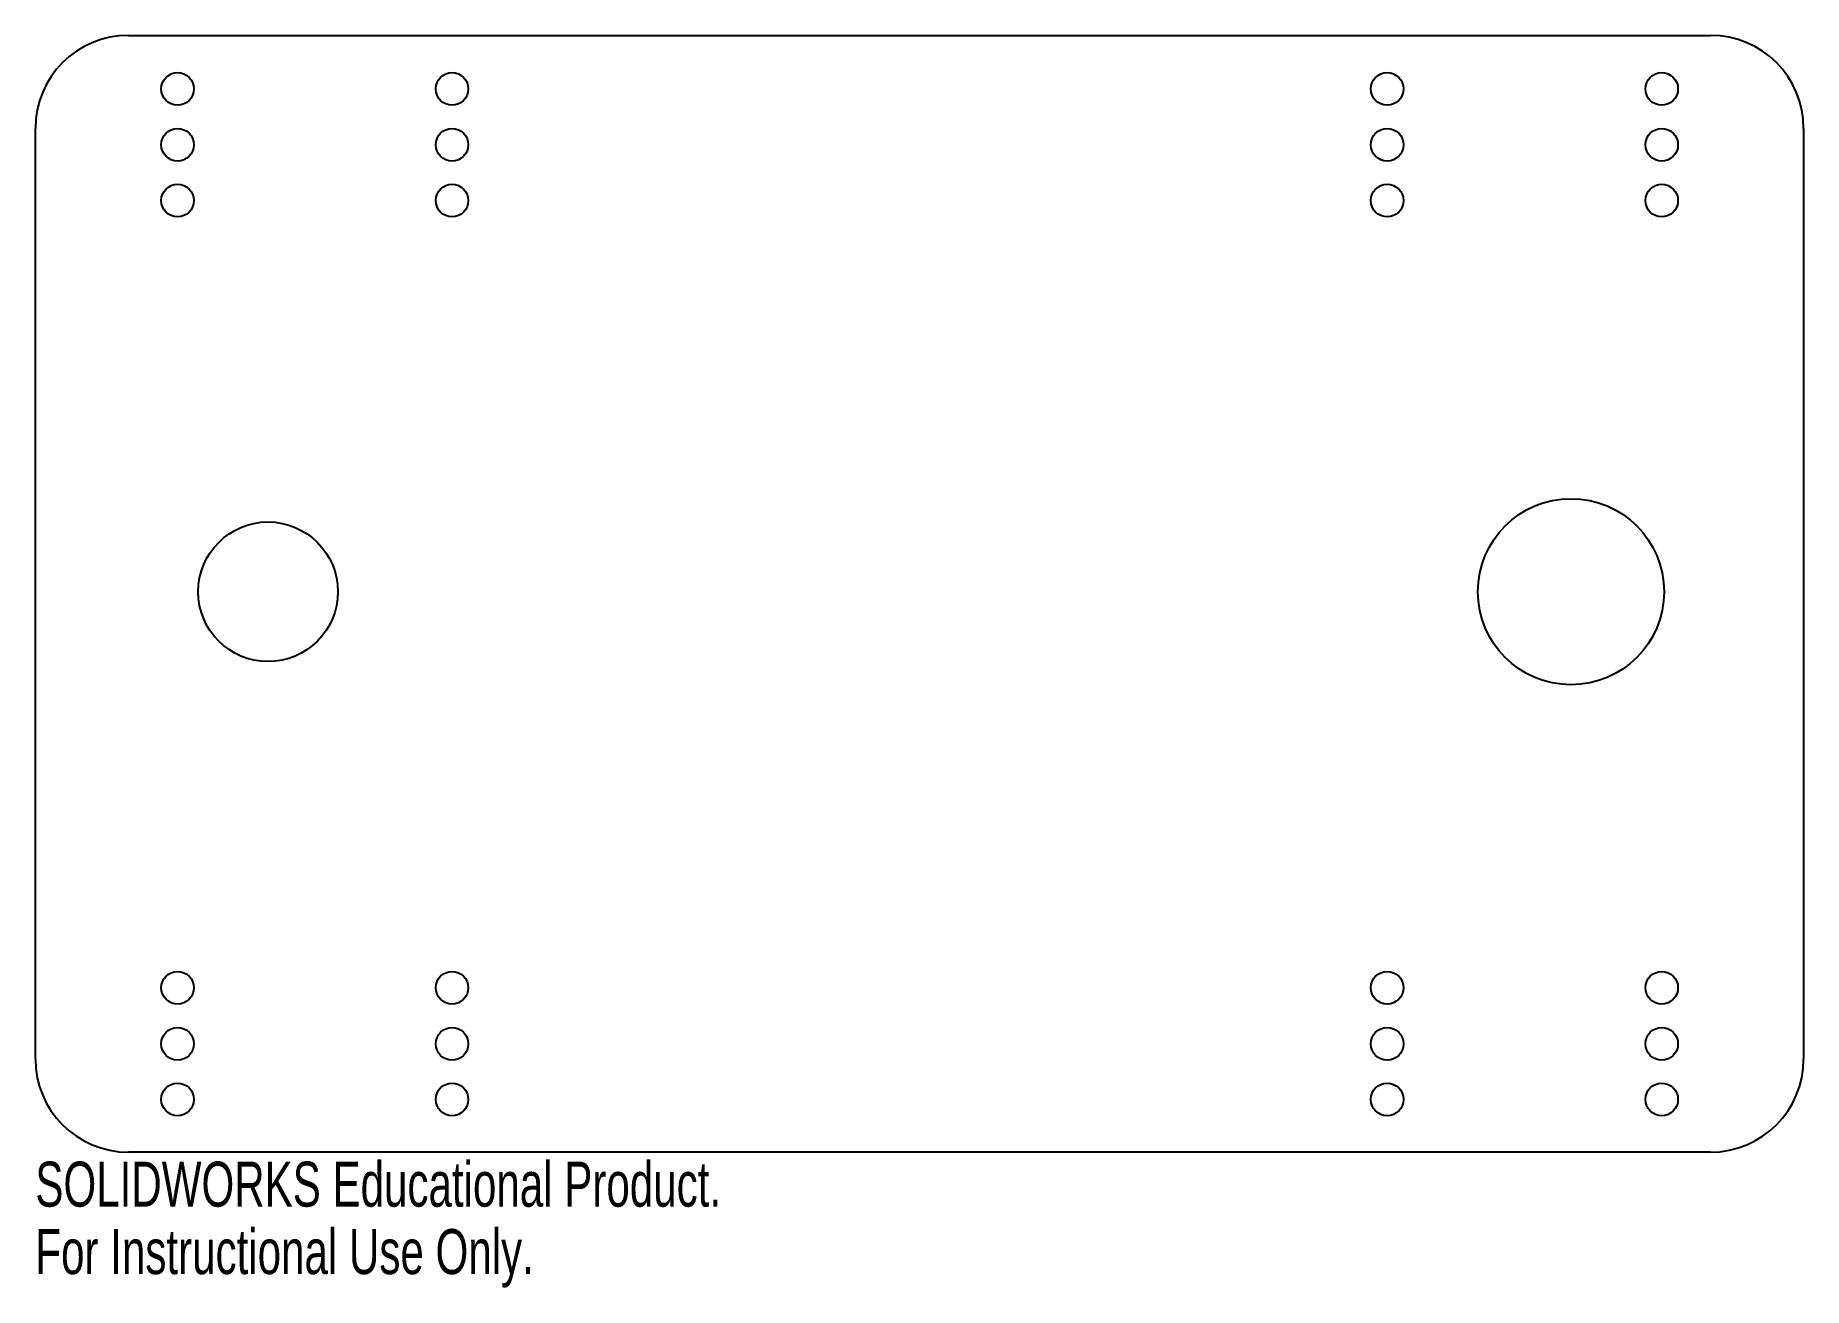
# Model space of a CAD drawing. Header units: millimetres. Extents: x -107 to 83, y -75 to 60.
import ezdxf

# ---------------------------------------------------------------- set-up
doc = ezdxf.new("R2010")
doc.units = ezdxf.units.MM
doc.styles.add('SLDTEXTSTYLE0', font='TXT', dxfattribs={"width": 0.7})

msp = doc.modelspace()

# ---------------------------------------------------------------- linework, layer by layer
at = {"color": 7, "linetype": 'Continuous', "lineweight": 25}
for p, q in [((-97.05, 59.78), (72.95, 59.78)), ((-107.05, -50.22), (-107.05, 49.78)), ((82.95, 49.78), (82.95, -50.22)), ((72.95, -60.22), (-97.05, -60.22))]:
    msp.add_line(p, q, dxfattribs=at)
for centre, radius in [((-91.77, 54.03), 1.75), ((-62.28, 54.03), 1.75), ((38.2, 54.03), 1.75), ((67.7, 54.03), 1.75), ((-91.77, 48.03), 1.75), ((-62.28, 48.03), 1.75), ((38.2, 48.03), 1.75), ((67.7, 48.03), 1.75), ((-91.77, 42.03), 1.75), ((-62.28, 42.03), 1.75), ((38.2, 42.03), 1.75), ((67.7, 42.03), 1.75), ((57.95, 0), 10), ((-82.05, 0), 7.5), ((-91.77, -42.55), 1.75), ((-62.28, -42.55), 1.75), ((38.2, -42.55), 1.75), ((67.7, -42.55), 1.75), ((-91.77, -48.58), 1.75), ((-62.28, -48.58), 1.75), ((38.2, -48.58), 1.75), ((67.7, -48.58), 1.75), ((-91.77, -54.55), 1.75), ((-62.28, -54.55), 1.75), ((38.2, -54.55), 1.75), ((67.7, -54.55), 1.75)]:
    msp.add_circle(centre, radius, dxfattribs=at)
for centre, start, end in [((-97.05, 49.78), 90, 180), ((72.95, 49.78), 0, 90), ((-97.05, -50.22), 180, 270), ((72.95, -50.22), 270, 0)]:
    msp.add_arc(centre, 10, start, end, dxfattribs=at)

# ---------------------------------------------------------------- texts
at = {"color": 7, "linetype": 'Continuous', "char_height": 4.8336, "attachment_point": 1, "style": 'SLDTEXTSTYLE0'}
for s, insert in [('SOLIDWORKS Educational Product.', (-107.05, -61.24)), ('For Instructional Use Only.', (-107.05, -68.49))]:
    msp.add_mtext(s, dxfattribs=dict(at, insert=insert))

doc.saveas('drawing.dxf')
